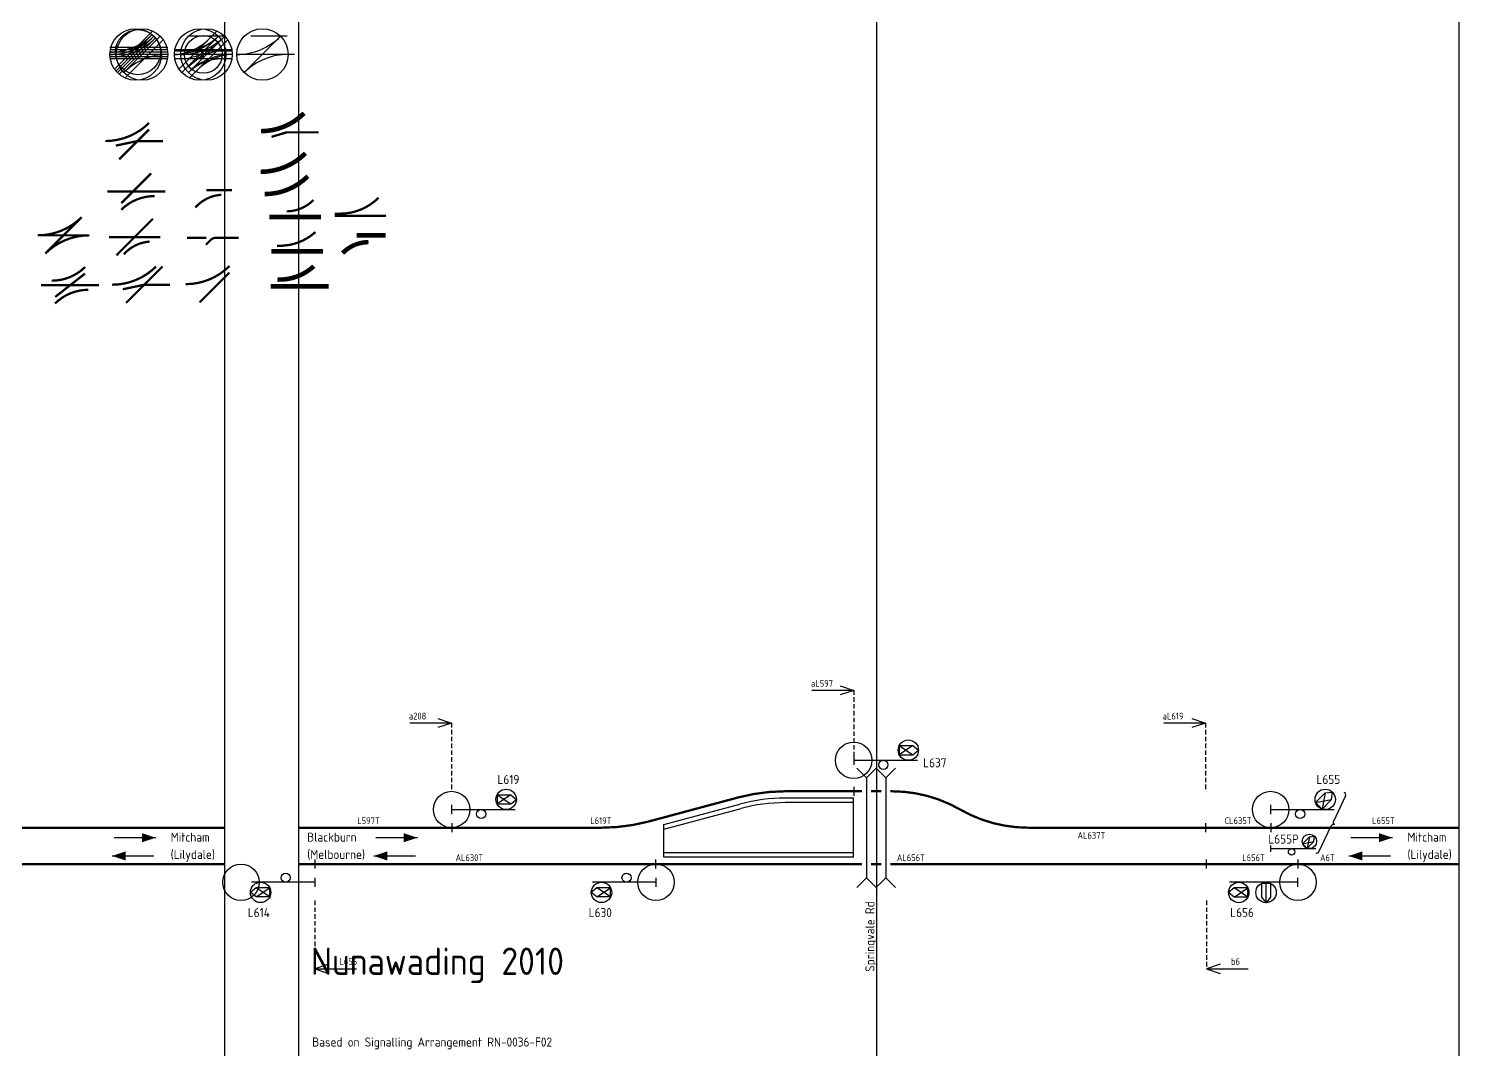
# Model space of a CAD drawing. Extents: x 106 to 1181, y -162 to 178.
# Drawn here: x 457.4 to 772.1, y -125.2 to 99 of the extents above; entities that cross this region are included whole.
import ezdxf

# ---------------------------------------------------------------- set-up
doc = ezdxf.new("R2010")
doc.units = 0
doc.linetypes.add('DASHED2', pattern=[0.375, 0.25, -0.125])
doc.layers.get('0').update_dxf_attribs({"linetype": 'CONTINUOUS'})
doc.layers.add('CONST', color=1, linetype='CONTINUOUS')
doc.layers.add('LINE', color=5, linetype='CONTINUOUS')
doc.styles.get("Standard").update_dxf_attribs({"font": 'ISOCP'})

# ---------------------------------------------------------------- blocks, each defined once
blk = doc.blocks.new('A$CB104')
at = {"layer": 'CONST'}
for p, q in [((1.22, 2.53), (9.61, 10.92)), ((15.39, 2.53), (23.78, 10.92)), ((25.45, 9.76), (17.45, 9.76)), ((37.73, 9.76), (29.73, 1.76)), ((39.15, 9.76), (31.15, 9.76)), ((12.85, 6.76), (0.3, 6.76)), ((3.54, 0.61), (11.92, 8.99)), ((27.02, 6.76), (14.47, 6.76)), ((17.71, 0.61), (26.1, 8.99)), ((12.85, 4.76), (0.3, 4.76)), ((27.02, 4.76), (14.47, 4.76)), ((40.81, 5.76), (28.08, 5.76))]:
    blk.add_line(p, q, dxfattribs=at)
at = {"layer": 'CONST', "color": 3}
for p, q in [((9.51, 10.12), (1.51, 2.12)), ((9.87, 9.76), (1.87, 1.76)), ((3.28, 1.76), (11.28, 9.76)), ((24.04, 9.76), (16.04, 1.76)), ((17.45, 1.76), (25.45, 9.76)), ((12.94, 7.26), (0.21, 7.26)), ((10.22, 9.41), (2.22, 1.41)), ((27.11, 6.51), (14.38, 6.51)), ((12.94, 6.26), (0.21, 6.26)), ((12.94, 5.76), (0.21, 5.76)), ((12.94, 5.26), (0.21, 5.26)), ((27.11, 5.76), (14.38, 5.76))]:
    blk.add_line(p, q, dxfattribs=at)
at = {"layer": 'CONST'}
for centre, radius in [((5.87, 5.76), 5.66), ((6.37, 6.26), 4.95), ((7.28, 5.76), 5.66), ((20.04, 5.76), 5.66), ((21.45, 5.76), 5.66), ((20.74, 5.76), 4.15), ((33.73, 5.76), 5.66), ((20.04, 5.76), 0.707)]:
    blk.add_circle(centre, radius, dxfattribs=at)
at = {"layer": 'LINE'}
for p, q in [((16.72, 4.76), (24.77, 6.76)), ((17.48, 3.2), (24.01, 8.33))]:
    blk.add_line(p, q, dxfattribs=at)
for centre, radius, start, end in [((0.21, 19.42), 13.16, 270, 315), ((0.21, 19.42), 13.66, 270, 315), ((2.58, 17.1), 10.34, 269.7805, 314.7805), ((3.91, 15.6), 8.34, 270.5704, 315.5704), ((14.38, 19.42), 13.66, 270, 315), ((13.82, 17.37), 11.62, 272.7828, 317.7828), ((15.79, 19.42), 13.66, 270, 315), ((16.76, 17.1), 10.34, 269.7805, 314.7805), ((28.08, 19.42), 13.66, 270, 315), ((0.21, 19.42), 14.16, 270, 315), ((12.94, -7.89), 13.66, 90, 135), ((27.11, -7.89), 13.66, 90, 135), ((24.73, -5.57), 10.34, 89.7805, 134.7805), ((27.67, -5.84), 11.62, 92.7828, 137.7828), ((39.39, -7.89), 13.66, 90, 135)]:
    blk.add_arc(centre, radius, start, end, dxfattribs=at)

msp = doc.modelspace()

# ---------------------------------------------------------------- linework, layer by layer
for p, q in [((648.78, -58.49), (648.78, -60.49)), ((648.78, -58.49), (651.78, -60.49)), ((648.78, -58.49), (651.78, -58.49)), ((651.78, -58.49), (648.78, -60.49)), ((651.78, -58.49), (653.01, -59.49)), ((651.78, -60.49), (653.01, -59.49)), ((638.78, -60.73), (638.78, -62.73)), ((638.78, -61.73), (643.78, -61.73)), ((643.78, -61.73), (646.78, -61.73)), ((646.78, -61.73), (652.78, -61.73)), ((648.78, -60.49), (651.78, -60.49)), ((639.46, -63.45), (641.58, -65.57)), ((643.7, -63.45), (641.58, -65.57)), ((641.58, -65.57), (641.58, -87.57)), ((643.7, -63.45), (645.82, -65.57)), ((647.94, -63.45), (645.82, -65.57)), ((645.82, -65.57), (645.82, -87.57)), ((740.28, -71.01), (742.4, -68.89)), ((742.4, -68.89), (741.7, -72.43)), ((742.4, -68.89), (743.98, -68.73)), ((743.82, -70.31), (743.98, -68.73)), ((550.4, -71.54), (550.4, -73.54)), ((563.4, -69.31), (560.4, -71.31)), ((560.4, -69.31), (563.4, -69.31)), ((560.4, -69.31), (563.4, -71.31)), ((560.4, -69.31), (560.4, -71.31)), ((560.4, -71.31), (563.4, -71.31)), ((563.4, -69.31), (564.64, -70.31)), ((563.4, -71.31), (564.64, -70.31)), ((597.06, -75.82), (613.77, -71.34)), ((597.06, -76.85), (614.03, -72.31)), ((638.73, -70.03), (623.73, -70.03)), ((638.73, -71.03), (623.73, -71.03)), ((638.73, -83.04), (638.73, -70.03)), ((730.4, -71.54), (730.4, -73.54)), ((740.28, -71.01), (743.82, -70.31)), ((740.28, -71.01), (741.7, -72.43)), ((741.7, -72.43), (743.82, -70.31)), ((746.86, -69.5), (744.19, -75.14)), ((550.4, -72.54), (555.4, -72.54)), ((555.4, -72.54), (558.4, -72.54)), ((558.4, -72.54), (564.4, -72.54)), ((730.4, -72.54), (735.4, -72.54)), ((735.4, -72.54), (738.4, -72.54)), ((738.4, -72.54), (744.4, -72.54)), ((597.06, -83.04), (597.06, -75.82)), ((737.42, -80.04), (738.92, -78.53)), ((738.92, -78.53), (738.42, -81.04)), ((738.92, -78.53), (740.05, -78.41)), ((739.93, -79.53), (740.05, -78.41)), ((741.03, -81.8), (743.72, -76.13)), ((485.38, -78.73), (476.21, -78.73)), ((542.9, -78.73), (533.73, -78.73)), ((730.4, -80.41), (730.4, -81.83)), ((730.4, -81.12), (733.95, -81.12)), ((733.95, -81.12), (736.08, -81.12)), ((736.08, -81.12), (740.34, -81.12)), ((737.42, -80.04), (739.93, -79.53)), ((737.42, -80.04), (738.42, -81.04)), ((738.42, -81.04), (739.93, -79.53)), ((757.19, -78.73), (748.02, -78.73)), ((475.77, -82.74), (484.94, -82.74)), ((533.29, -82.74), (542.45, -82.74)), ((638.73, -82.04), (597.06, -82.04)), ((638.73, -83.04), (597.06, -83.04)), ((747.58, -82.74), (756.75, -82.74)), ((520.43, -89.52), (520.43, -87.52)), ((595.35, -89.52), (595.35, -87.52)), ((639.46, -89.69), (641.58, -87.57)), ((643.7, -89.69), (641.58, -87.57)), ((643.7, -89.69), (645.82, -87.57)), ((647.94, -89.69), (645.82, -87.57)), ((736.4, -89.53), (736.4, -87.53)), ((507.43, -89.75), (506.2, -90.75)), ((507.43, -91.75), (506.2, -90.75)), ((512.43, -88.52), (506.43, -88.52)), ((510.43, -89.75), (507.43, -89.75)), ((507.43, -91.75), (510.43, -89.75)), ((510.43, -91.75), (507.43, -89.75)), ((510.43, -91.75), (510.43, -89.75)), ((515.43, -88.52), (512.43, -88.52)), ((520.43, -88.52), (515.43, -88.52)), ((582.35, -89.75), (581.11, -90.75)), ((582.35, -91.75), (581.11, -90.75)), ((587.35, -88.52), (581.35, -88.52)), ((585.35, -91.75), (582.35, -89.75)), ((582.35, -91.75), (585.35, -89.75)), ((585.35, -89.75), (582.35, -89.75)), ((585.35, -91.75), (585.35, -89.75)), ((590.35, -88.52), (587.35, -88.52)), ((595.35, -88.52), (590.35, -88.52)), ((722.4, -89.77), (721.17, -90.77)), ((722.4, -91.77), (721.17, -90.77)), ((727.4, -88.53), (721.4, -88.53)), ((725.4, -89.77), (722.4, -89.77)), ((725.4, -91.77), (722.4, -89.77)), ((722.4, -91.77), (725.4, -89.77)), ((725.4, -91.77), (725.4, -89.77)), ((733.4, -88.53), (727.4, -88.53)), ((730.4, -88.77), (728.4, -88.77)), ((728.4, -88.77), (728.4, -91.77)), ((729.4, -93), (729.4, -88.77)), ((730.4, -88.77), (730.4, -91.77)), ((736.4, -88.53), (733.4, -88.53)), ((510.43, -91.75), (507.43, -91.75)), ((585.35, -91.75), (582.35, -91.75)), ((725.4, -91.77), (722.4, -91.77)), ((728.4, -91.77), (729.4, -93)), ((730.4, -91.77), (729.4, -93))]:
    msp.add_line(p, q)
at = {"linetype": 'DASHED2', "const_width": 0.5}
for points in [[(508.49, 76.74, 0.198912), (517.79, 80.6, -1.61759)], [(508.44, 67.31, 0.198912), (518.46, 71.46, -7.213194)], [(509.33, 62.92, 0.198912), (518.64, 66.78, -4.971572)], [(524.71, 58.37), (525.91, 58.37, 0.198912), (534.36, 61.87, -6.165125)], [(532.14, 51.86, 0.198912), (526.91, 49.79), (526.62, 49.51)], [(512.14, 43.64, 0.198912), (520.29, 46.64, -4.632611)]]:
    msp.add_lwpolyline(points, format="xyb", dxfattribs=at)
at = {"const_width": 0.5}
for points in [[(508.49, 76.24, 0.198912), (518.15, 80.24, -7.294744)], [(474.28, 74.32, 0.198912), (483.93, 78.32, 10.030764)], [(508.44, 67.81, 0.198912), (518.1, 71.81, -1.767385)], [(509.33, 62.42, 0.198912), (518.99, 66.42, -3.004864)], [(485.13, 62.23, 0.198912), (477.81, 59.23, 2.541211)], [(499.8, 62.52, 0.198912), (494.09, 59.72, 1.708274)], [(514.17, 58.87, 0.198912), (520.04, 61.37, -9.785534)], [(459.46, 53.61, 0.198912), (469.12, 57.61, -0.34955)], [(470.77, 53.61, 0.198912), (461.12, 49.61, 1.054147)], [(512.05, 51.33, 0.198912), (520.48, 54.33, -3.627854)], [(484.07, 52.23, 0.198912), (478.36, 49.44, 1.708274)], [(503.59, 53.07), (498.64, 53.07, 0.198912), (497.44, 52.57), (496.41, 51.54)], [(532.14, 52.36, 0.198912), (526.27, 49.87, -1.533065)], [(512.14, 44.14, 0.198912), (519.94, 46.99, -0.511268)], [(462.53, 43.64, 0.196921), (469.85, 46.64, -4.369264)], [(475.8, 42.76, 0.198912), (485.46, 46.76, 1.605118)], [(491.95, 42.88, 0.198912), (501.61, 46.88, 10.378116)], [(470.59, 41.64, 0.198912), (463.26, 38.64, 4.660691)], [(623.73, -68.53, 0.065543), (613.38, -69.89, 1.210186)], [(662.16, -72.53, 0.131326), (647.19, -68.53, 1.874396)], [(662.16, -72.53, 0.131326), (677.13, -76.53, -0.434454)], [(583.34, -76.53, 0.065543), (593.7, -75.17, -0.362837)]]:
    msp.add_lwpolyline(points, format="xyb", dxfattribs=at)
for points in [[(477.35, 70.32), (483.91, 76.88)], [(521.22, 76.24), (514.15, 76.24), (510.83, 75.24)], [(487, 74.32), (481.35, 74.32), (476.61, 73.32)], [(477.83, 60.67), (484.39, 67.23)], [(474.74, 63.23), (487.47, 63.23)], [(496.48, 63.52), (502.13, 63.52)], [(461.12, 49.61), (469.12, 57.61)], [(476.75, 49.23), (484.75, 57.23)], [(510.38, 57.37), (521.69, 57.37)], [(524.71, 57.87), (536.02, 57.87)], [(459.46, 53.61), (470.77, 53.61)], [(535.93, 53.86), (529.56, 53.86)], [(475.09, 53.23), (486.4, 53.23)], [(492.28, 53.07), (496.52, 53.07)], [(510.82, 50.33), (522.13, 50.33)], [(463.29, 40.08), (469.83, 45.2)], [(478.87, 38.76), (486.87, 46.76)], [(495.02, 38.88), (501.58, 45.44)], [(460.19, 42.64), (472.92, 42.64)], [(488.53, 42.76), (482.87, 42.76), (478.14, 41.76)], [(510.64, 42.64), (523.36, 42.64)], [(623.73, -68.53), (640.58, -68.53)], [(642.58, -68.53), (644.82, -68.53)], [(646.82, -68.53), (647.19, -68.53)], [(593.7, -75.17), (613.38, -69.89)], [(264.27, -76.53), (500.58, -76.53)], [(516.86, -76.53), (583.34, -76.53)], [(677.13, -76.53), (771.86, -76.53)], [(273.75, -84.53), (500.58, -84.53)], [(516.86, -84.53), (640.58, -84.53)], [(642.58, -84.53), (644.82, -84.53)], [(646.82, -84.53), (771.86, -84.53)]]:
    msp.add_lwpolyline(points, dxfattribs=at)
at = {"linetype": 'DASHED2', "const_width": 0.5}
for points in [[(510.38, 57.87), (521.69, 57.87)], [(535.93, 53.36), (529.56, 53.36)], [(510.82, 49.83), (522.13, 49.83)], [(510.64, 42.14), (523.36, 42.14)]]:
    msp.add_lwpolyline(points, dxfattribs=at)
for centre, radius in [((650.78, -59.49), 2.24), ((645.28, -62.73), 1), ((562.4, -70.31), 2.24), ((742.4, -70.31), 2.24), ((556.9, -73.54), 1), ((736.9, -73.54), 1), ((738.92, -79.53), 1.59), ((735.02, -81.83), 0.71), ((513.93, -87.52), 1), ((588.85, -87.52), 1), ((508.43, -90.75), 2.24), ((583.35, -90.75), 2.24), ((723.4, -90.77), 2.24), ((729.4, -90.77), 2.24)]:
    msp.add_circle(centre, radius)
for centre, radius, start, end in [((746.36, -69.26), 0.549, 334.6697, 64.6697), ((623.73, -108.53), 38.5, 90, 105), ((623.73, -108.53), 37.5, 90, 105), ((744.69, -75.37), 0.549, 154.6697, 244.6697), ((744.22, -76.36), 0.549, 64.6697, 154.6697), ((740.54, -81.57), 0.549, 244.6697, 334.6697)]:
    msp.add_arc(centre, radius, start, end)
for points in [[(485.38, -78.73), (482.38, -77.73), (482.38, -79.73)], [(542.9, -78.73), (539.9, -77.73), (539.9, -79.73)], [(757.19, -78.73), (754.19, -77.73), (754.19, -79.73)], [(475.77, -82.74), (478.77, -83.74), (478.77, -81.74)], [(533.29, -82.74), (536.29, -83.74), (536.29, -81.74)], [(747.58, -82.74), (750.58, -83.74), (750.58, -81.74)]]:
    msp.add_solid(points)
at = {"layer": 'CONST'}
for p, q in [((638.78, -46.37), (629.61, -46.37)), ((635.78, -45.37), (638.78, -46.37)), ((638.78, -46.37), (635.78, -47.37)), ((547.4, -52.54), (550.4, -53.54)), ((713.08, -52.54), (716.08, -53.54)), ((550.4, -53.54), (541.23, -53.54)), ((550.4, -53.54), (547.4, -54.54)), ((716.08, -53.54), (706.91, -53.54)), ((716.08, -53.54), (713.08, -54.54)), ((638.78, -67.53), (638.78, -69.53)), ((550.44, -75.53), (550.44, -77.53)), ((716.12, -75.53), (716.12, -77.53)), ((730.44, -75.53), (730.44, -77.53)), ((520.39, -85.53), (520.39, -83.53)), ((595.31, -85.53), (595.31, -83.53)), ((716.34, -85.53), (716.34, -83.53)), ((736.4, -83.53), (736.4, -85.53)), ((523.37, -106.53), (520.37, -107.53)), ((719.32, -106.53), (716.32, -107.53)), ((520.37, -107.53), (523.37, -108.53)), ((520.37, -107.53), (529.54, -107.53)), ((716.32, -107.53), (719.32, -108.53)), ((716.32, -107.53), (725.49, -107.53))]:
    msp.add_line(p, q, dxfattribs=at)
at = {"layer": 'CONST', "linetype": 'DASHED2', "ltscale": 4}
for p, q in [((638.78, -46.37), (638.78, -61.37)), ((550.4, -53.54), (550.4, -68.54)), ((716.08, -53.54), (716.08, -68.54)), ((520.37, -92.53), (520.37, -107.53)), ((716.32, -92.53), (716.32, -107.53))]:
    msp.add_line(p, q, dxfattribs=at)
at = {"layer": 'CONST'}
for p, direction in [((500.58, 150.6), (0, 1)), ((516.86, 161.26), (0, 1)), ((643.86, 161.26), (0, 1)), ((771.86, 161.26), (0, 1)), ((298.12, 136.37), (1, 0)), ((330.84, 111.55), (1, 0))]:
    msp.add_xline(p, direction, dxfattribs=at)
for centre in [(638.78, -61.73), (550.4, -72.54), (730.4, -72.54), (504.12, -88.53), (595.31, -88.53), (736.4, -88.53)]:
    msp.add_circle(centre, 4, dxfattribs=at)

# ---------------------------------------------------------------- block references
msp.add_blockref('A$CB104', (475.1, 87.59))

# ---------------------------------------------------------------- texts
for s, height, p in [('L637', 2, (654.05, -63.27)), ('L619', 2, (560.49, -66.93)), ('L655', 2, (740.49, -66.93)), ('Mitcham', 2, (488.66, -79.6)), ('Blackburn', 2, (518.68, -79.6)), ('L655P', 2, (729.9, -80.04)), ('Mitcham', 2, (760.47, -79.6)), ('(Lilydale)', 2, (488.66, -83.4)), ('(Melbourne)', 2, (518.68, -83.4)), ('(Lilydale)', 2, (760.47, -83.4)), ('L614', 2, (505.62, -96.18)), ('L630', 2, (580.54, -96.18)), ('L656', 2, (721.53, -96.18)), ('Nunawading 2010', 6, (519.49, -108.87))]:
    msp.add_text(s, height=height).set_placement(p)
msp.add_text('Springvale Rd', height=2, rotation=90).set_placement((643.34, -108.18))
for s, height, p in [('aL597', 1.5, (629.39, -45.58)), ('a208', 1.5, (541.02, -52.76)), ('aL619', 1.5, (706.69, -52.76)), ('L597T', 1.5, (529.67, -75.74)), ('L619T', 1.5, (580.88, -75.74)), ('CL635T', 1.5, (720.32, -75.74)), ('L655T', 1.5, (752.72, -75.74)), ('AL637T', 1.5, (687.96, -78.96)), ('AL630T', 1.5, (551.27, -83.87)), ('AL656T', 1.5, (648.26, -83.87)), ('L656T', 1.5, (724.16, -83.87)), ('A6T', 1.5, (741.27, -83.87)), ('L656', 1.5, (525.75, -106.67)), ('b6', 1.5, (721.7, -106.67)), ('Based on Signalling Arrangement RN-0036-F02', 2, (519.77, -124.62))]:
    msp.add_text(s, height=height, dxfattribs=at).set_placement(p)

doc.saveas('drawing.dxf')
